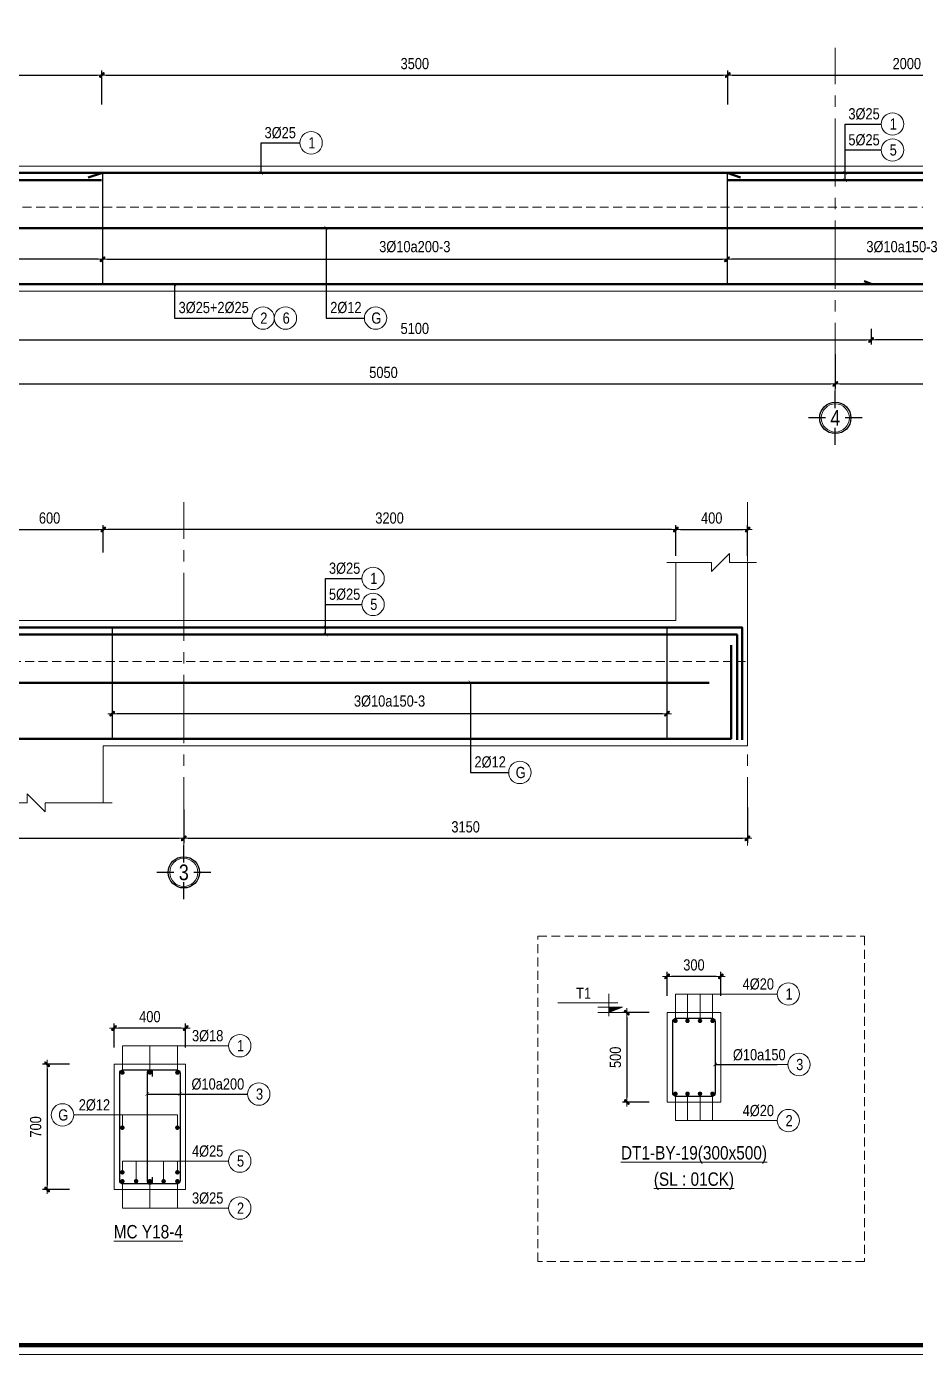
# Model space of a CAD drawing. Header units: millimetres. Extents: x 397144 to 8960116, y 345581 to 674207.
# Drawn here: x 5008293 to 5013261, y 625688 to 633111 of the extents above; entities that cross this region are included whole.
import ezdxf
from ezdxf.enums import TextEntityAlignment as Align
from ezdxf.xclip import XClip

# ---------------------------------------------------------------- set-up
doc = ezdxf.new("R2010")
doc.units = ezdxf.units.MM
doc.header["$XCLIPFRAME"] = 0
doc.header["$PDSIZE"] = -10
doc.linetypes.add('CENTER2', pattern=[28.575, 19.05, -3.175, 3.175, -3.175])
doc.linetypes.add('HIDDEN', pattern=[0.375, 0.25, -0.125])
doc.layers.get('0').update_dxf_attribs({"linetype": 'CONTINUOUS'})
doc.layers.get('Defpoints').update_dxf_attribs({"color": 12, "linetype": 'CONTINUOUS'})
for name, color, linetype, lineweight in [('2', 2, 'CONTINUOUS', 20), ('CDAI', 8, 'CONTINUOUS', 30), ('CTHEP', 2, 'CONTINUOUS', 50), ('DBAO', 3, 'CONTINUOUS', 20), ('DGIONG', 4, 'CONTINUOUS', 13), ('KTH', 150, 'CONTINUOUS', 5), ('Net khuat', 8, 'HIDDEN', 13), ('STICK', 1, 'CONTINUOUS', 9), ('TEXT', 7, 'CONTINUOUS', 15)]:
    doc.layers.add(name, color=color, linetype=linetype, lineweight=lineweight)
doc.layers.add('8', color=8, linetype='CONTINUOUS')
doc.layers.add('HATCH', color=7, linetype='CONTINUOUS', lineweight=5, true_color=0x2491ff)
doc.styles.add('HELVECONDENSE', font='VHELVCN_0.TTF')
doc.styles.add('Star-HelCon', font='VHELVCN_0.TTF')
doc.styles.add('TTP-HelCon', font='VHELVCN_0.TTF')
doc.styles.add('VNI-HELVE-CONDENSE', font='VHELVCN_0.TTF')
doc.dimstyles.new('kc-25', dxfattribs={"dimtxt": 62.5, "dimasz": 20, "dimexe": 20, "dimexo": 50, "dimgap": 25, "dimtad": 3, "dimdec": 0, "dimzin": 0, "dimdsep": 46, "dimtxsty": 'VNI-HELVE-CONDENSE', "dimblk": 'DIM', "dimcen": 2.5, "dimclrd": 256, "dimclre": 154, "dimclrt": 7, "dimaunit": 1, "dimadec": 0, "dimazin": 0, "dimtfac": 1, "dimtdec": 0, "dimtix": 1, "dimtmove": 0, "dimatfit": 3, "dimldrblk": 'DOT', "dimfxl": 1, "dimtolj": 1, "dimtzin": 0, "dimarcsym": 0})
doc.dimstyles.new('TTP-25', dxfattribs={"dimscale": 25, "dimtxt": 2.5, "dimasz": 1, "dimexe": 1, "dimexo": 1, "dimgap": 0.09, "dimtad": 0, "dimdec": 4, "dimrnd": 5, "dimzin": 9, "dimdsep": 46, "dimtxsty": 'TTP-HelCon', "dimblk": 'Stick1', "dimcen": 0.09, "dimdle": 1.5, "dimclrd": 256, "dimclre": 256, "dimclrt": 7, "dimadec": 0, "dimazin": 0, "dimtfac": 1, "dimtdec": 4, "dimtmove": 0, "dimatfit": 3, "dimldrblk": '_ArchTick1', "dimfxl": 1, "dimtvp": 1, "dimtolj": 1, "dimtzin": 0, "dimarcsym": 0})

# ---------------------------------------------------------------- blocks, each defined once
blk = doc.blocks.new('Stick1')
at = {"layer": 'STICK'}
h = blk.add_hatch(color=256, dxfattribs=at)
edge = h.paths.add_edge_path()
edge.add_line((0.3, 0.5), (-0.5, -0.3))
edge.add_arc((-0.4, -0.4), 0.141, 135, 315)
edge.add_line((-0.3, -0.5), (0.5, 0.3))
edge.add_arc((0.4, 0.4), 0.141, 315, 495)
blk.add_line((1, 0), (-1, 0), dxfattribs=at)
blk.add_lwpolyline([(0.3, 0.5), (-0.5, -0.3, 1), (-0.3, -0.5), (0.5, 0.3, 1), (0.3, 0.5, 1)], format="xyb", dxfattribs=at)
blk = doc.blocks.new('*D1165')
at = {"layer": 'Defpoints', "color": 0, "ltscale": 500, "transparency": 16777216}
for p in [(5008782.3, 627512.1), (5008782.3, 627378.9), (5009182.3, 627378.9)]:
    blk.add_point(p, dxfattribs=at)
at = {"layer": 'KTH', "lineweight": -2, "ltscale": 500, "transparency": 16777216}
for p, q in [((5008782.3, 627403.9), (5008782.3, 627537.1)), ((5009182.3, 627403.9), (5009182.3, 627537.1)), ((5009157.3, 627512.1), (5008807.3, 627512.1))]:
    blk.add_line(p, q, dxfattribs=at)
at = {"layer": 'KTH', "lineweight": -2, "ltscale": 500, "transparency": 16777216, "xscale": 25, "yscale": 25, "zscale": 25, "rotation": 180}
blk.add_blockref('Stick1', (5008782.3, 627512.1), dxfattribs=at)
at = {"layer": 'KTH', "lineweight": -2, "ltscale": 500, "transparency": 16777216, "xscale": 25, "yscale": 25, "zscale": 25}
blk.add_blockref('Stick1', (5009182.3, 627512.1), dxfattribs=at)
at = {"layer": 'KTH', "color": 7, "ltscale": 500, "transparency": 16777216, "insert": (5008982.3, 627575.9), "char_height": 62.5, "attachment_point": 5, "style": 'TTP-HelCon'}
blk.add_mtext('\\A1;400', dxfattribs=at)
blk = doc.blocks.new('_ArchTick1')
at = {"color": 0, "const_width": 3.81}
blk.add_lwpolyline([(-12.7, -12.7), (12.7, 12.7)], dxfattribs=at)
blk = doc.blocks.new('*D1166')
at = {"layer": 'Defpoints', "color": 0, "ltscale": 500, "transparency": 16777216}
for p in [(5008557.9, 627309.9), (5008408.1, 626609.9), (5008557.9, 626609.9)]:
    blk.add_point(p, dxfattribs=at)
at = {"layer": 'KTH', "lineweight": -2, "ltscale": 500, "transparency": 16777216}
for p, q in [((5008532.9, 627309.9), (5008383.1, 627309.9)), ((5008408.1, 627284.9), (5008408.1, 626634.9)), ((5008532.9, 626609.9), (5008383.1, 626609.9))]:
    blk.add_line(p, q, dxfattribs=at)
at = {"layer": 'KTH', "lineweight": -2, "ltscale": 500, "transparency": 16777216, "xscale": 25, "yscale": 25, "zscale": 25}
for p, rotation in [((5008408.1, 627309.9), 90), ((5008408.1, 626609.9), 270)]:
    blk.add_blockref('Stick1', p, dxfattribs=dict(at, rotation=rotation))
at = {"layer": 'KTH', "color": 7, "ltscale": 500, "transparency": 16777216, "insert": (5008344.2, 626959.9), "char_height": 62.5, "attachment_point": 5, "rotation": 90, "style": 'TTP-HelCon'}
blk.add_mtext('\\A1;700', dxfattribs=at)
blk = doc.blocks.new('DIM')
h = blk.add_hatch(color=1)
h.paths.add_polyline_path([(0.49, 0.29, 1), (0.29, 0.49), (-0.19, 0), (0.19, 0)])
h.paths.add_polyline_path([(0.19, 0), (-0.19, 0), (-0.49, -0.29, 1), (-0.29, -0.49)])
at = {"color": 9}
for p, q in [((-0.19, 0), (-1.5, 0)), ((0.19, 0), (1.5, 0))]:
    blk.add_line(p, q, dxfattribs=at)
at = {"color": 1}
for p, q in [((-0.49, -0.29), (0.29, 0.49)), ((-0.29, -0.49), (0.49, 0.29)), ((-0.19, 0), (0.19, 0))]:
    blk.add_line(p, q, dxfattribs=at)
blk.add_arc((-0.39, -0.39), 0.138, 135, 315, dxfattribs=at)
blk = doc.blocks.new('*D8201')
at = {"layer": 'Defpoints', "color": 0, "transparency": 16777216}
for p in [(5210985.6, 547552.1), (5210985.6, 547424), (5214185.6, 547380.7)]:
    blk.add_point(p, dxfattribs=at)
at = {"layer": 'KTH', "lineweight": -2, "transparency": 16777216}
for p, q in [((5210985.6, 547449), (5210985.6, 547577.1)), ((5214160.6, 547552.1), (5211010.6, 547552.1)), ((5214185.6, 547405.7), (5214185.6, 547577.1))]:
    blk.add_line(p, q, dxfattribs=at)
at = {"layer": 'KTH', "lineweight": -2, "transparency": 16777216, "xscale": 25, "yscale": 25, "zscale": 25, "rotation": 180}
blk.add_blockref('Stick1', (5210985.6, 547552.1), dxfattribs=at)
at = {"layer": 'KTH', "lineweight": -2, "transparency": 16777216, "xscale": 25, "yscale": 25, "zscale": 25}
blk.add_blockref('Stick1', (5214185.6, 547552.1), dxfattribs=at)
at = {"layer": 'KTH', "color": 7, "transparency": 16777216, "insert": (5212585.6, 547616), "char_height": 62.5, "attachment_point": 5, "style": 'TTP-HelCon'}
blk.add_mtext('\\A1;3200', dxfattribs=at)
blk = doc.blocks.new('*D8216')
at = {"layer": 'Defpoints', "color": 0, "transparency": 16777216}
for p in [(5214586.5, 547552.1), (5214185.6, 547380.7), (5214586.5, 547380.7)]:
    blk.add_point(p, dxfattribs=at)
at = {"layer": 'KTH', "lineweight": -2, "transparency": 16777216}
for p, q in [((5214185.6, 547405.7), (5214185.6, 547577.1)), ((5214210.6, 547552.1), (5214561.5, 547552.1)), ((5214586.5, 547405.7), (5214586.5, 547577.1))]:
    blk.add_line(p, q, dxfattribs=at)
at = {"layer": 'KTH', "lineweight": -2, "transparency": 16777216, "xscale": 25, "yscale": 25, "zscale": 25, "rotation": 180}
blk.add_blockref('Stick1', (5214185.6, 547552.1), dxfattribs=at)
at = {"layer": 'KTH', "lineweight": -2, "transparency": 16777216, "xscale": 25, "yscale": 25, "zscale": 25}
blk.add_blockref('Stick1', (5214586.5, 547552.1), dxfattribs=at)
at = {"layer": 'KTH', "color": 7, "transparency": 16777216, "insert": (5214386.1, 547616), "char_height": 62.5, "attachment_point": 5, "style": 'TTP-HelCon'}
blk.add_mtext('\\A1;400', dxfattribs=at)
blk = doc.blocks.new('*D8231')
at = {"layer": 'Defpoints', "color": 0, "transparency": 16777216}
for p in [(5196886.6, 547552.1), (5194885.6, 547363.1), (5196886.6, 547363.1)]:
    blk.add_point(p, dxfattribs=at)
at = {"layer": 'KTH', "lineweight": -2, "transparency": 16777216}
for p, q in [((5194885.6, 547388.1), (5194885.6, 547577.1)), ((5194910.6, 547552.1), (5196861.6, 547552.1)), ((5196886.6, 547388.1), (5196886.6, 547577.1))]:
    blk.add_line(p, q, dxfattribs=at)
at = {"layer": 'KTH', "lineweight": -2, "transparency": 16777216, "xscale": 25, "yscale": 25, "zscale": 25, "rotation": 180}
blk.add_blockref('Stick1', (5194885.6, 547552.1), dxfattribs=at)
at = {"layer": 'KTH', "lineweight": -2, "transparency": 16777216, "xscale": 25, "yscale": 25, "zscale": 25}
blk.add_blockref('Stick1', (5196886.6, 547552.1), dxfattribs=at)
at = {"layer": 'KTH', "color": 7, "transparency": 16777216, "insert": (5195886.1, 547616), "char_height": 62.5, "attachment_point": 5, "style": 'TTP-HelCon'}
blk.add_mtext('\\A1;2000', dxfattribs=at)
blk = doc.blocks.new('*D8249')
at = {"layer": 'Defpoints', "color": 0, "transparency": 16777216}
for p in [(5194935.6, 546662.2), (5196890.6, 546579.7), (5194935.6, 546522.3)]:
    blk.add_point(p, dxfattribs=at)
at = {"layer": 'KTH', "lineweight": -2, "transparency": 16777216}
for p, q in [((5194935.6, 546637.2), (5194935.6, 546497.3)), ((5196890.6, 546554.7), (5196890.6, 546497.3)), ((5196865.6, 546522.3), (5194960.6, 546522.3))]:
    blk.add_line(p, q, dxfattribs=at)
at = {"layer": 'KTH', "lineweight": -2, "transparency": 16777216, "xscale": 25, "yscale": 25, "zscale": 25, "rotation": 180}
blk.add_blockref('Stick1', (5194935.6, 546522.3), dxfattribs=at)
at = {"layer": 'KTH', "lineweight": -2, "transparency": 16777216, "xscale": 25, "yscale": 25, "zscale": 25}
blk.add_blockref('Stick1', (5196890.6, 546522.3), dxfattribs=at)
at = {"layer": 'KTH', "color": 7, "transparency": 16777216, "insert": (5195913.1, 546592.2), "char_height": 62.5, "attachment_point": 5, "style": 'TTP-HelCon'}
blk.add_mtext('\\A1;3Þ10a150-3', dxfattribs=at)
blk = doc.blocks.new('*D8273')
at = {"layer": 'Defpoints', "color": 0, "transparency": 16777216}
for p in [(5200380.6, 546662.2), (5202335.6, 546579.7), (5200380.6, 546522.3)]:
    blk.add_point(p, dxfattribs=at)
at = {"layer": 'KTH', "lineweight": -2, "transparency": 16777216}
for p, q in [((5200380.6, 546637.2), (5200380.6, 546497.3)), ((5202335.6, 546554.7), (5202335.6, 546497.3)), ((5202310.6, 546522.3), (5200405.6, 546522.3))]:
    blk.add_line(p, q, dxfattribs=at)
at = {"layer": 'KTH', "lineweight": -2, "transparency": 16777216, "xscale": 25, "yscale": 25, "zscale": 25, "rotation": 180}
blk.add_blockref('Stick1', (5200380.6, 546522.3), dxfattribs=at)
at = {"layer": 'KTH', "lineweight": -2, "transparency": 16777216, "xscale": 25, "yscale": 25, "zscale": 25}
blk.add_blockref('Stick1', (5202335.6, 546522.3), dxfattribs=at)
at = {"layer": 'KTH', "color": 7, "transparency": 16777216, "insert": (5201358.1, 546592.2), "char_height": 62.5, "attachment_point": 5, "style": 'TTP-HelCon'}
blk.add_mtext('\\A1;3Þ10a150-3', dxfattribs=at)
blk = doc.blocks.new('*D8275')
at = {"layer": 'Defpoints', "color": 0, "transparency": 16777216}
for p in [(5202385.6, 547552.1), (5200384.6, 547363.1), (5202385.6, 547363.1)]:
    blk.add_point(p, dxfattribs=at)
at = {"layer": 'KTH', "lineweight": -2, "transparency": 16777216}
for p, q in [((5200384.6, 547388.1), (5200384.6, 547577.1)), ((5200409.6, 547552.1), (5202360.6, 547552.1)), ((5202385.6, 547388.1), (5202385.6, 547577.1))]:
    blk.add_line(p, q, dxfattribs=at)
at = {"layer": 'KTH', "lineweight": -2, "transparency": 16777216, "xscale": 25, "yscale": 25, "zscale": 25, "rotation": 180}
blk.add_blockref('Stick1', (5200384.6, 547552.1), dxfattribs=at)
at = {"layer": 'KTH', "lineweight": -2, "transparency": 16777216, "xscale": 25, "yscale": 25, "zscale": 25}
blk.add_blockref('Stick1', (5202385.6, 547552.1), dxfattribs=at)
at = {"layer": 'KTH', "color": 7, "transparency": 16777216, "insert": (5201385.1, 547615.9), "char_height": 62.5, "attachment_point": 5, "style": 'TTP-HelCon'}
blk.add_mtext('\\A1;2000', dxfattribs=at)
blk = doc.blocks.new('*D8277')
at = {"layer": 'Defpoints', "color": 0, "transparency": 16777216}
for p in [(5202385.6, 546345.9), (5201185.6, 546131.7), (5201185.6, 546071.7)]:
    blk.add_point(p, dxfattribs=at)
at = {"layer": 'KTH', "lineweight": -2, "transparency": 16777216}
for p, q in [((5202385.6, 546320.9), (5202385.6, 546046.7)), ((5201185.6, 546106.7), (5201185.6, 546046.7)), ((5202360.6, 546071.7), (5201210.6, 546071.7))]:
    blk.add_line(p, q, dxfattribs=at)
at = {"layer": 'KTH', "lineweight": -2, "transparency": 16777216, "xscale": 25, "yscale": 25, "zscale": 25, "rotation": 180}
blk.add_blockref('Stick1', (5201185.6, 546071.7), dxfattribs=at)
at = {"layer": 'KTH', "lineweight": -2, "transparency": 16777216, "xscale": 25, "yscale": 25, "zscale": 25}
blk.add_blockref('Stick1', (5202385.6, 546071.7), dxfattribs=at)
at = {"layer": 'KTH', "color": 7, "transparency": 16777216, "insert": (5201785.6, 546135.6), "char_height": 62.5, "attachment_point": 5, "style": 'TTP-HelCon'}
blk.add_mtext('\\A1;1200', dxfattribs=at)
blk = doc.blocks.new('*D8281')
at = {"layer": 'Defpoints', "color": 0, "transparency": 16777216}
for p in [(5210985.6, 547552.1), (5210385.6, 547399), (5210985.6, 547399)]:
    blk.add_point(p, dxfattribs=at)
at = {"layer": 'KTH', "lineweight": -2, "transparency": 16777216}
for p, q in [((5210385.6, 547424), (5210385.6, 547577.1)), ((5210410.6, 547552.1), (5210960.6, 547552.1)), ((5210985.6, 547424), (5210985.6, 547577.1))]:
    blk.add_line(p, q, dxfattribs=at)
at = {"layer": 'KTH', "lineweight": -2, "transparency": 16777216, "xscale": 25, "yscale": 25, "zscale": 25, "rotation": 180}
blk.add_blockref('Stick1', (5210385.6, 547552.1), dxfattribs=at)
at = {"layer": 'KTH', "lineweight": -2, "transparency": 16777216, "xscale": 25, "yscale": 25, "zscale": 25}
blk.add_blockref('Stick1', (5210985.6, 547552.1), dxfattribs=at)
at = {"layer": 'KTH', "color": 7, "transparency": 16777216, "insert": (5210685.6, 547616), "char_height": 62.5, "attachment_point": 5, "style": 'TTP-HelCon'}
blk.add_mtext('\\A1;600', dxfattribs=at)
blk = doc.blocks.new('*D8284')
at = {"layer": 'Defpoints', "color": 0, "transparency": 16777216}
for p in [(5211035.6, 546662.2), (5214135.6, 546579.7), (5211035.6, 546522.3)]:
    blk.add_point(p, dxfattribs=at)
at = {"layer": 'KTH', "lineweight": -2, "transparency": 16777216}
for p, q in [((5211035.6, 546637.2), (5211035.6, 546497.3)), ((5214135.6, 546554.7), (5214135.6, 546497.3)), ((5214110.6, 546522.3), (5211060.6, 546522.3))]:
    blk.add_line(p, q, dxfattribs=at)
at = {"layer": 'KTH', "lineweight": -2, "transparency": 16777216, "xscale": 25, "yscale": 25, "zscale": 25, "rotation": 180}
blk.add_blockref('Stick1', (5211035.6, 546522.3), dxfattribs=at)
at = {"layer": 'KTH', "lineweight": -2, "transparency": 16777216, "xscale": 25, "yscale": 25, "zscale": 25}
blk.add_blockref('Stick1', (5214135.6, 546522.3), dxfattribs=at)
at = {"layer": 'KTH', "color": 7, "transparency": 16777216, "insert": (5212585.6, 546592.2), "char_height": 62.5, "attachment_point": 5, "style": 'TTP-HelCon'}
blk.add_mtext('\\A1;3Þ10a150-3', dxfattribs=at)
blk = doc.blocks.new('dau truc')
blk.add_circle((0, 0), 180)
at = {"layer": '8'}
for p, q in [((0, 127), (0, 345)), ((-127, 0), (-345, 0)), ((345, 0), (127, 0)), ((0, -345), (0, -127))]:
    blk.add_line(p, q, dxfattribs=at)
blk.add_circle((0, 0), 200, dxfattribs=at)
at = {"layer": 'TEXT', "style": 'HELVECONDENSE'}
blk.add_attdef('A', text='', height=233, dxfattribs=at).set_placement((0, 0), align=Align.MIDDLE)
blk = doc.blocks.new('*D8285')
at = {"layer": 'Defpoints', "color": 0, "transparency": 16777216}
for p in [(5200384.6, 547552.1), (5196886.6, 547363.1), (5200384.6, 547363.1)]:
    blk.add_point(p, dxfattribs=at)
at = {"layer": 'KTH', "lineweight": -2, "transparency": 16777216}
for p, q in [((5196886.6, 547388.1), (5196886.6, 547577.1)), ((5196911.6, 547552.1), (5200359.6, 547552.1)), ((5200384.6, 547388.1), (5200384.6, 547577.1))]:
    blk.add_line(p, q, dxfattribs=at)
at = {"layer": 'KTH', "lineweight": -2, "transparency": 16777216, "xscale": 25, "yscale": 25, "zscale": 25, "rotation": 180}
blk.add_blockref('Stick1', (5196886.6, 547552.1), dxfattribs=at)
at = {"layer": 'KTH', "lineweight": -2, "transparency": 16777216, "xscale": 25, "yscale": 25, "zscale": 25}
blk.add_blockref('Stick1', (5200384.6, 547552.1), dxfattribs=at)
at = {"layer": 'KTH', "color": 7, "transparency": 16777216, "insert": (5198635.6, 547616), "char_height": 62.5, "attachment_point": 5, "style": 'TTP-HelCon'}
blk.add_mtext('\\A1;3500', dxfattribs=at)
blk = doc.blocks.new('*D8286')
at = {"layer": 'Defpoints', "color": 0, "transparency": 16777216}
for p in [(5196085.6, 546131.6), (5201185.6, 546159), (5201185.6, 546071.7)]:
    blk.add_point(p, dxfattribs=at)
at = {"layer": 'KTH', "lineweight": -2, "transparency": 16777216}
for p, q in [((5196085.6, 546106.6), (5196085.6, 546046.7)), ((5201185.6, 546134), (5201185.6, 546046.7)), ((5196110.6, 546071.7), (5201160.6, 546071.7))]:
    blk.add_line(p, q, dxfattribs=at)
at = {"layer": 'KTH', "lineweight": -2, "transparency": 16777216, "xscale": 25, "yscale": 25, "zscale": 25, "rotation": 180}
blk.add_blockref('Stick1', (5196085.6, 546071.7), dxfattribs=at)
at = {"layer": 'KTH', "lineweight": -2, "transparency": 16777216, "xscale": 25, "yscale": 25, "zscale": 25}
blk.add_blockref('Stick1', (5201185.6, 546071.7), dxfattribs=at)
at = {"layer": 'KTH', "color": 7, "transparency": 16777216, "insert": (5198635.6, 546135.5), "char_height": 62.5, "attachment_point": 5, "style": 'TTP-HelCon'}
blk.add_mtext('\\A1;5100', dxfattribs=at)
blk = doc.blocks.new('*D8289')
at = {"layer": 'Defpoints', "color": 0, "transparency": 16777216}
for p in [(5196890.6, 546662.3), (5200380.6, 546662.2), (5200380.6, 546522.2)]:
    blk.add_point(p, dxfattribs=at)
at = {"layer": 'KTH', "lineweight": -2, "transparency": 16777216}
for p, q in [((5196890.6, 546637.3), (5196890.6, 546497.2)), ((5200380.6, 546637.2), (5200380.6, 546497.2)), ((5196915.6, 546522.2), (5200355.6, 546522.2))]:
    blk.add_line(p, q, dxfattribs=at)
at = {"layer": 'KTH', "lineweight": -2, "transparency": 16777216, "xscale": 25, "yscale": 25, "zscale": 25, "rotation": 180}
blk.add_blockref('Stick1', (5196890.6, 546522.2), dxfattribs=at)
at = {"layer": 'KTH', "lineweight": -2, "transparency": 16777216, "xscale": 25, "yscale": 25, "zscale": 25}
blk.add_blockref('Stick1', (5200380.6, 546522.2), dxfattribs=at)
at = {"layer": 'KTH', "color": 7, "transparency": 16777216, "insert": (5198635.6, 546592.1), "char_height": 62.5, "attachment_point": 5, "style": 'TTP-HelCon'}
blk.add_mtext('\\A1;3Þ10a200-3', dxfattribs=at)
blk = doc.blocks.new('*D1232')
at = {"layer": 'Defpoints', "color": 0, "transparency": 16777216}
for p in [(5195935.6, 546023.8), (5200985.6, 546017.1), (5200985.6, 545825.8)]:
    blk.add_point(p, dxfattribs=at)
at = {"layer": 'KTH', "lineweight": -2, "transparency": 16777216}
for p, q in [((5195935.6, 545998.8), (5195935.6, 545800.8)), ((5200985.6, 545992.1), (5200985.6, 545800.8)), ((5195960.6, 545825.8), (5200960.6, 545825.8))]:
    blk.add_line(p, q, dxfattribs=at)
at = {"layer": 'KTH', "lineweight": -2, "transparency": 16777216, "xscale": 25, "yscale": 25, "zscale": 25, "rotation": 180}
blk.add_blockref('Stick1', (5195935.6, 545825.8), dxfattribs=at)
at = {"layer": 'KTH', "lineweight": -2, "transparency": 16777216, "xscale": 25, "yscale": 25, "zscale": 25}
blk.add_blockref('Stick1', (5200985.6, 545825.8), dxfattribs=at)
at = {"layer": 'KTH', "color": 7, "transparency": 16777216, "insert": (5198460.6, 545889.6), "char_height": 62.5, "attachment_point": 5, "style": 'TTP-HelCon'}
blk.add_mtext('\\A1;5050', dxfattribs=at)
blk = doc.blocks.new('*D1233')
at = {"layer": 'Defpoints', "color": 0, "transparency": 16777216}
for p in [(5200985.6, 546017.1), (5211435.6, 546011.8), (5211435.6, 545825.8)]:
    blk.add_point(p, dxfattribs=at)
at = {"layer": 'KTH', "lineweight": -2, "transparency": 16777216}
for p, q in [((5200985.6, 545992.1), (5200985.6, 545800.8)), ((5211435.6, 545986.8), (5211435.6, 545800.8)), ((5201010.6, 545825.8), (5211410.6, 545825.8))]:
    blk.add_line(p, q, dxfattribs=at)
at = {"layer": 'KTH', "lineweight": -2, "transparency": 16777216, "xscale": 25, "yscale": 25, "zscale": 25, "rotation": 180}
blk.add_blockref('Stick1', (5200985.6, 545825.8), dxfattribs=at)
at = {"layer": 'KTH', "lineweight": -2, "transparency": 16777216, "xscale": 25, "yscale": 25, "zscale": 25}
blk.add_blockref('Stick1', (5211435.6, 545825.8), dxfattribs=at)
at = {"layer": 'KTH', "color": 7, "transparency": 16777216, "insert": (5206210.6, 545889.6), "char_height": 62.5, "attachment_point": 5, "style": 'TTP-HelCon'}
blk.add_mtext('\\A1;10450', dxfattribs=at)
blk = doc.blocks.new('*D8292')
at = {"layer": 'Defpoints', "color": 0, "transparency": 16777216}
for p in [(5211435.6, 546011.8), (5214585.6, 546023.7), (5214585.6, 545825.8)]:
    blk.add_point(p, dxfattribs=at)
at = {"layer": 'KTH', "lineweight": -2, "transparency": 16777216}
for p, q in [((5211435.6, 545986.8), (5211435.6, 545800.8)), ((5214585.6, 545998.7), (5214585.6, 545800.8)), ((5211460.6, 545825.8), (5214560.6, 545825.8))]:
    blk.add_line(p, q, dxfattribs=at)
at = {"layer": 'KTH', "lineweight": -2, "transparency": 16777216, "xscale": 25, "yscale": 25, "zscale": 25, "rotation": 180}
blk.add_blockref('Stick1', (5211435.6, 545825.8), dxfattribs=at)
at = {"layer": 'KTH', "lineweight": -2, "transparency": 16777216, "xscale": 25, "yscale": 25, "zscale": 25}
blk.add_blockref('Stick1', (5214585.6, 545825.8), dxfattribs=at)
at = {"layer": 'KTH', "color": 7, "transparency": 16777216, "insert": (5213010.6, 545889.6), "char_height": 62.5, "attachment_point": 5, "style": 'TTP-HelCon'}
blk.add_mtext('\\A1;3150', dxfattribs=at)
blk = doc.blocks.new('CHG_XX_Khung ten')
blk.add_lwpolyline([(15, 579), (826, 579), (826, 15), (15, 15)], close=True)
at = {"color": 4, "linetype": 'Continuous', "const_width": 1}
blk.add_lwpolyline([(17, 577), (824, 577), (824, 17), (17, 17)], close=True, dxfattribs=at)
blk = doc.blocks.new('*D8193')
at = {"layer": 'Defpoints', "color": 0, "ltscale": 500, "transparency": 16777216}
for p in [(5011873, 627801.1), (5011873, 627667.9), (5012173, 627667.9)]:
    blk.add_point(p, dxfattribs=at)
at = {"layer": 'KTH', "lineweight": -2, "ltscale": 500, "transparency": 16777216}
for p, q in [((5011873, 627692.9), (5011873, 627826.1)), ((5012148, 627801.1), (5011898, 627801.1)), ((5012173, 627692.9), (5012173, 627826.1))]:
    blk.add_line(p, q, dxfattribs=at)
at = {"layer": 'KTH', "lineweight": -2, "ltscale": 500, "transparency": 16777216, "xscale": 25, "yscale": 25, "zscale": 25, "rotation": 180}
blk.add_blockref('Stick1', (5011873, 627801.1), dxfattribs=at)
at = {"layer": 'KTH', "lineweight": -2, "ltscale": 500, "transparency": 16777216, "xscale": 25, "yscale": 25, "zscale": 25}
blk.add_blockref('Stick1', (5012173, 627801.1), dxfattribs=at)
at = {"layer": 'KTH', "color": 7, "ltscale": 500, "transparency": 16777216, "insert": (5012023, 627865), "char_height": 62.5, "attachment_point": 5, "style": 'TTP-HelCon'}
blk.add_mtext('\\A1;300', dxfattribs=at)
blk = doc.blocks.new('*D8194')
at = {"layer": 'Defpoints', "color": 0, "ltscale": 500, "transparency": 16777216}
for p in [(5011797.9, 627598.9), (5011648.1, 627098.9), (5011797.9, 627098.9)]:
    blk.add_point(p, dxfattribs=at)
at = {"layer": 'KTH', "lineweight": -2, "ltscale": 500, "transparency": 16777216}
for p, q in [((5011772.9, 627598.9), (5011623.1, 627598.9)), ((5011648.1, 627573.9), (5011648.1, 627123.9)), ((5011772.9, 627098.9), (5011623.1, 627098.9))]:
    blk.add_line(p, q, dxfattribs=at)
at = {"layer": 'KTH', "lineweight": -2, "ltscale": 500, "transparency": 16777216, "xscale": 25, "yscale": 25, "zscale": 25}
for p, rotation in [((5011648.1, 627598.9), 90), ((5011648.1, 627098.9), 270)]:
    blk.add_blockref('Stick1', p, dxfattribs=dict(at, rotation=rotation))
at = {"layer": 'KTH', "color": 7, "ltscale": 500, "transparency": 16777216, "insert": (5011584.2, 627348.9), "char_height": 62.5, "attachment_point": 5, "rotation": 90, "style": 'TTP-HelCon'}
blk.add_mtext('\\A1;500', dxfattribs=at)
blk = doc.blocks.new('CODE')
at = {"layer": 'DBAO'}
for p, q in [((-62.5, -20), (-62.5, 105)), ((-62.5, 0), (-137.5, 30)), ((-137.5, 30), (0, 30)), ((-137.5, 0), (0, 0)), ((-112.5, 55), (223.6, 55))]:
    blk.add_line(p, q, dxfattribs=at)
at = {"layer": 'HATCH', "color": 1}
blk.add_solid([(-62.5, 0), (-137.5, 30), (-62.5, 30)], dxfattribs=at)
blk = doc.blocks.new('BY-18')
at = {"layer": 'CDAI', "ltscale": 52.5}
for p, q in [((5196890.59097, 547008.76659), (5196890.59097, 546382.79559)), ((5200380.59357, 547008.76659), (5200380.59357, 546382.79559)), ((5211035.59809, 547008.83489), (5211035.59809, 546382.81876)), ((5214135.59357, 547008.72442), (5214135.59357, 546378.72442)), ((5214135.59357, 547008.72442), (5214135.59357, 546378.72442))]:
    blk.add_line(p, q, dxfattribs=at)
at = {"layer": 'CTHEP'}
for p, q in [((5196809.59496, 546979.76276), (5196884.59496, 547004.76276)), ((5200455.59357, 546979.76659), (5200380.59357, 547004.76659)), ((5192284.63305, 546964.82556), (5196884.59496, 546964.82556)), ((5200384.63305, 546964.82556), (5204984.59496, 546964.82556)), ((5208384.64017, 546964.82556), (5212984.60208, 546964.82556)), ((5208935.60069, 546964.82556), (5214529.11298, 546964.82556)), ((5214529.11298, 546964.82556), (5214529.11298, 546377.06217)), ((5138019.31863, 546695.82682), (5214372.22878, 546695.77869)), ((5201185.59357, 546384.95428), (5201146.09458, 546400.64615))]:
    blk.add_line(p, q, dxfattribs=at)
for points in [[(5214555.59356, 546376.57918), (5214555.59356, 547004.7664), (5137865.59357, 547004.84194)], [(5153373.34267, 546382.82784), (5162804.59965, 546382.82083), (5163384.46139, 546382.81892), (5170035.59357, 546382.79064), (5170609.63908, 546382.78875), (5214493.76072, 546382.7666), (5214493.76072, 546905.64212)]]:
    blk.add_lwpolyline(points, dxfattribs=at)
at = {"layer": 'DBAO'}
for points in [[(5214185.59439, 547367.8332), (5214185.594, 547043.7211), (5170183.49982, 547043.76555)], [(5210985.60208, 546023.76276), (5210985.60208, 546343.72519), (5214585.59357, 546343.72432), (5214585.59357, 547367.84038)], [(5194885.59496, 546343.73139), (5202385.59357, 546343.72946)]]:
    blk.add_lwpolyline(points, dxfattribs=at)
at = {"layer": 'DGIONG'}
for points in [[(5214135.59439, 547367.83326), (5214385.59224, 547367.84062), (5214385.59218, 547317.84062), (5214485.5923, 547417.8405), (5214485.59224, 547367.8405), (5214635.59224, 547367.84031)], [(5210335.60069, 546023.83872), (5210560.60069, 546023.83872), (5210560.60069, 546073.83872), (5210660.60069, 545973.83872), (5210660.60069, 546023.83872), (5211035.59809, 546023.83489)]]:
    blk.add_lwpolyline(points, dxfattribs=at)
for centre in [(5201305.18641, 547278.64311), (5212493.3736, 547278.64311), (5198056.1321, 547173.35105), (5201305.18641, 547133.34411), (5212493.3736, 547133.34411), (5197787.58053, 546193.89062), (5197912.58053, 546193.89062), (5198416.57636, 546193.84598), (5213313.99356, 546193.84598)]:
    blk.add_circle(centre, 62.5, dxfattribs=at)
at = {"layer": 'Net khuat', "linetype": 'CENTER2', "ltscale": 20}
for p, q in [((5200985.59357, 545786.34494), (5200985.59357, 547791.68758)), ((5211435.59357, 545786.34494), (5211435.59357, 547791.68758)), ((5214585.59357, 545786.34494), (5214585.59357, 547791.68758))]:
    blk.add_line(p, q, dxfattribs=at)
at = {"layer": 'Net khuat', "ltscale": 200}
blk.add_lwpolyline([(5137835.59357, 546343.84194), (5137835.59357, 546343.84194), (5138435.59357, 546343.84194), (5138435.59357, 546813.84194), (5214585.59357, 546813.84194)], dxfattribs=at)
at = {"layer": '2', "ltscale": 300}
ref = blk.add_blockref('dau truc', (5200985.59357, 545635.4804), dxfattribs=dict(at, xscale=0.4367131292819977, yscale=0.4367131292819977, zscale=0.4367131292819977))
ref.add_attrib('A', '4', dxfattribs={"layer": 'TEXT', "height": 87.5, "style": 'HELVECONDENSE'}).set_placement((5200985.59357, 545635.4804), align=Align.MIDDLE)
ref = blk.add_blockref('dau truc', (5211435.59357, 545635.4804), dxfattribs=dict(at, xscale=0.4367131292819977, yscale=0.4367131292819977, zscale=0.4367131292819977))
ref.add_attrib('A', '3', dxfattribs={"layer": 'TEXT', "height": 87.5, "style": 'HELVECONDENSE'}).set_placement((5211435.59357, 545635.4804), align=Align.MIDDLE)
at = {"layer": 'TEXT', "style": 'TTP-HelCon'}
for s, p in [('3Þ25', (5201058.67636, 547304.49606)), ('3Þ25', (5212246.86355, 547304.49606)), ('3Þ25', (5197796.00821, 547199.204, 0)), ('5Þ25', (5201058.67636, 547159.19705)), ('5Þ25', (5212246.86355, 547159.19705)), ('3Þ25+2Þ25', (5197315.5034, 546221.78768, 0)), ('2Þ12', (5198162.7685, 546221.74304, 0)), ('2Þ12', (5213060.18569, 546221.74304, 0))]:
    blk.add_text(s, height=62.5, dxfattribs=at).set_placement(p)
at = {"layer": 'TEXT', "style": 'Star-HelCon'}
for s, p in [('1', (5201309.35308, 547278.64311)), ('1', (5212497.54027, 547278.64311)), ('1', (5198060.29876, 547173.35105)), ('5', (5201309.35308, 547133.34411)), ('5', (5212497.54027, 547133.34411)), ('2', (5197791.7472, 546193.89062)), ('6', (5197916.7472, 546193.89062)), ('G', (5198420.74303, 546193.84598)), ('G', (5213318.16022, 546193.84598))]:
    blk.add_text(s, height=62.5, dxfattribs=at).set_placement(p, align=Align.MIDDLE)
at = {"layer": 'KTH'}
for base, p1, p2, picture, middle in [((5196886.59097, 547552.14017), (5194885.59097, 547363.13634), (5196886.59097, 547363.13634), '*D8231', (5195886.09097, 547615.9735)), ((5200384.59357, 547552.14017), (5196886.59097, 547363.13634), (5200384.59357, 547363.0642), '*D8285', (5198635.59227, 547615.9735)), ((5202385.59357, 547552.06803), (5200384.59357, 547363.0642), (5202385.59357, 547363.0642), '*D8275', (5201385.09357, 547615.90137)), ((5210985.59809, 547552.14017), (5210385.60069, 547399.04345), (5210985.59809, 547399.04345), '*D8281', (5210685.59939, 547615.9735)), ((5201185.59357, 546071.74579), (5202385.59357, 546345.93166), (5201185.59357, 546131.69696), '*D8277', (5201785.59357, 546135.57912)), ((5200985.59357, 545825.78166), (5195935.59357, 546023.76467), (5200985.59357, 546017.14896), '*D1232', (5198460.59357, 545889.615)), ((5211435.59357, 545825.78166), (5200985.59357, 546017.14896), (5211435.59357, 546011.81078), '*D1233', (5206210.59357, 545889.615)), ((5214585.59357, 545825.78166), (5211435.59357, 546011.81078), (5214585.59357, 546023.72442), '*D8292', (5213010.59357, 545889.615))]:
    dim = blk.add_linear_dim(base=base, p1=p1, p2=p2, angle=180, dimstyle='TTP-25', override={"dimtmove": 1}, dxfattribs=at)
    dim.commit()
    dim.dimension.update_dxf_attribs({"geometry": picture, "text_midpoint": middle})
for base, p1, p2, picture, middle in [((5210985.60069, 547552.14017), (5214185.59357, 547380.747), (5210985.60069, 547424.04345), '*D8201', (5212585.59713, 547615.9735)), ((5214586.52459, 547552.14017), (5214185.59357, 547380.747), (5214586.52459, 547380.747), '*D8216', (5214386.05908, 547615.9735)), ((5201185.59357, 546071.66982), (5196085.59496, 546131.621), (5201185.59357, 546159.04965), '*D8286', (5198635.59427, 546135.50315))]:
    dim = blk.add_linear_dim(base=base, p1=p1, p2=p2, dimstyle='TTP-25', override={"dimtmove": 1}, dxfattribs=at)
    dim.commit()
    dim.dimension.update_dxf_attribs({"geometry": picture, "text_midpoint": middle})
for base, p1, p2, picture, middle in [((5194935.59097, 546522.26253), (5196890.59097, 546579.73588), (5194935.59097, 546662.20741), '*D8249', (5195913.09097, 546592.1792)), ((5200380.59357, 546522.26253), (5202335.59357, 546579.73588), (5200380.59357, 546662.20741), '*D8273', (5201358.09357, 546592.1792)), ((5211035.59809, 546522.26253), (5214135.59357, 546579.73588), (5211035.59809, 546662.20741), '*D8284', (5212585.59583, 546592.1792))]:
    dim = blk.add_linear_dim(base=base, p1=p1, p2=p2, angle=180, text='3Þ10a150-3', dimstyle='TTP-25', override={"dimtmove": 1}, dxfattribs=at)
    dim.commit()
    dim.dimension.update_dxf_attribs({"geometry": picture, "text_midpoint": middle})
dim = blk.add_linear_dim(base=(5200380.59357, 546522.18718), p1=(5196890.59097, 546662.27571), p2=(5200380.59357, 546662.20741), text='3Þ10a200-3', dimstyle='TTP-25', override={"dimtmove": 1}, dxfattribs=at)
dim.commit()
dim.dimension.update_dxf_attribs({"geometry": '*D8289', "text_midpoint": (5198635.59227, 546592.10384)})
at = {"layer": 'DGIONG'}
for points in [[(5201040.16459, 547004.835), (5201040.16433, 547278.64311), (5201242.68641, 547278.64311)], [(5212228.35178, 547004.835), (5212228.35152, 547278.64311), (5212430.8736, 547278.64311)], [(5197777.49644, 547004.84194), (5197777.49618, 547173.35105), (5197993.6321, 547173.35105)], [(5201040.16424, 546964.835), (5201040.16397, 547133.34411), (5201242.68606, 547133.34411)], [(5212228.35143, 546964.835), (5212228.35117, 547133.34411), (5212430.87325, 547133.34411)], [(5198139.75832, 546697.89055), (5198139.75646, 546193.84598), (5198354.07636, 546193.84598)], [(5213037.17551, 546697.89055), (5213037.17366, 546193.84598), (5213251.49356, 546193.84598)], [(5197292.49163, 546380.93488), (5197292.49137, 546193.89062), (5197725.08053, 546193.89062)]]:
    blk.add_leader(points, dimstyle='kc-25', override={"dimtad": 0, "dimldrblk": 'ArchTick', "dimfxl": 100, "dimarcsym": 1}, dxfattribs=at)

msp = doc.modelspace()

# ---------------------------------------------------------------- linework, layer by layer
at = {"layer": 'CDAI', "ltscale": 0.8}
msp.add_lwpolyline([(4997699.5516, 640257.66181), (5015069.15702, 640257.66181), (5015069.15702, 625739.78265), (4997699.5516, 625739.78265)], close=True, dxfattribs=at)
at = {"layer": 'CDAI'}
msp.add_lwpolyline([(5008832.3274, 627278.61059), (5009132.3274, 627278.61059, -0.4142135624), (5009151.0774, 627259.86059), (5009151.0774, 626659.86059, -0.4142135624), (5009132.3274, 626641.11059), (5008832.3274, 626641.11059, -0.4142135624), (5008813.5774, 626659.86059), (5008813.5774, 627259.86059, -0.4142135624)], format="xyb", close=True, dxfattribs=at)
msp.add_lwpolyline([(5008997.3274, 627241.6906), (5008997.3274, 627263.61059, 0.4142135624), (5008982.3274, 627278.61059), (5008982.3274, 627278.61059, 0.4142135624), (5008967.3274, 627263.61059), (5008967.3274, 626656.11059, 0.4142135624), (5008982.3274, 626641.11059), (5008982.3274, 626641.11059, 0.4142135624), (5008997.3274, 626656.11059), (5008997.3274, 626678.03058)], format="xyb", dxfattribs=at)
at = {"layer": 'CTHEP', "const_width": 12.5}
for points in [[(5008822.3274, 627263.61059, 1), (5008834.8274, 627263.61059, 1)], [(5008976.0774, 627263.61059, 1), (5008988.5774, 627263.61059, 1)], [(5009129.8274, 627263.61059, 1), (5009142.3274, 627263.61059, 1)], [(5008834.8274, 626955.45364, -1), (5008822.3274, 626955.45364, -1)], [(5009142.3274, 626955.45364, -1), (5009129.8274, 626955.45364, -1)], [(5008822.3274, 626706.11059, 1), (5008834.8274, 626706.11059, 1)], [(5009129.8274, 626706.11059, 1), (5009142.3274, 626706.11059, 1)], [(5008822.3274, 626656.11059, 1), (5008834.8274, 626656.11059, 1)], [(5008899.2024, 626656.11059, 1), (5008911.7024, 626656.11059, 1)], [(5008976.0774, 626656.11059, 1), (5008988.5774, 626656.11059, 1)], [(5009065.4524, 626656.11059, -1), (5009052.9524, 626656.11059, -1)], [(5009129.8274, 626656.11059, 1), (5009142.3274, 626656.11059, 1)]]:
    msp.add_lwpolyline(points, format="xyb", close=True, dxfattribs=at)
at = {"layer": 'DBAO', "flags": 128}
for points in [[(5008782.3274, 627309.86059), (5009182.3274, 627309.86059)], [(5009182.3274, 627309.86059), (5009182.3274, 626609.86059), (5008782.3274, 626609.86059), (5008782.3274, 627309.86059)]]:
    msp.add_lwpolyline(points, dxfattribs=at)
at = {"layer": 'DGIONG'}
for p, q in [((5008828.5774, 627263.61059), (5008828.5774, 627413.61059)), ((5008828.5774, 627413.61059), (5009422.3274, 627413.61059)), ((5008982.3274, 627263.61059), (5008982.3274, 627413.61059)), ((5009136.0774, 627263.61059), (5009136.0774, 627413.61059)), ((5009136.0774, 627026.83543), (5008556.52988, 627026.83543)), ((5008828.5774, 626955.45364), (5008828.5774, 627026.83543)), ((5009136.0774, 626955.45364), (5009136.0774, 627026.83543)), ((5008828.5774, 626768.75268), (5009422.3274, 626768.75268)), ((5008828.5774, 626706.11059), (5008828.5774, 626768.75268)), ((5008905.4524, 626656.11059), (5008905.4524, 626768.75268)), ((5009059.2024, 626656.11059), (5009059.2024, 626768.75268)), ((5009136.0774, 626706.11059), (5009136.0774, 626768.75268)), ((5008828.5774, 626506.11059), (5008828.5774, 626656.11059)), ((5008982.3274, 626506.11059), (5008982.3274, 626656.11059)), ((5009136.0774, 626506.11059), (5009136.0774, 626656.11059)), ((5008828.5774, 626506.11059), (5009422.3274, 626506.11059))]:
    msp.add_line(p, q, dxfattribs=at)
for centre in [(5009484.8274, 627413.61059), (5009590.94742, 627143.52439), (5008494.02988, 627026.83543), (5009484.8274, 626768.75268), (5009484.8274, 626506.11059)]:
    msp.add_circle(centre, 62.5, dxfattribs=at)

# ---------------------------------------------------------------- block references
at = {"layer": 'CDAI'}
ref = msp.add_blockref('BY-18', (-188172.64387, 85287.44136), dxfattribs=at)
XClip(ref).set_block_clipping_path([(5185943.9258872429, 545393.73162399), (5203146.4169944702, 547704.4349580166)])
ref = msp.add_blockref('BY-18', (-202263.751, 82747.25908), dxfattribs=at)
XClip(ref).set_block_clipping_path([(5200199.5271096909, 545344.4644517149), (5214738.8086302299, 547704.4349580166)])

# ---------------------------------------------------------------- texts
at = {"layer": 'TEXT', "style": 'TTP-HelCon'}
for s, p in [('3Þ18', (5009217.78573, 627438.61059)), ('Þ10a200', (5009215.01161, 627168.52439)), ('2Þ12', (5008584.82155, 627051.83543)), ('4Þ25', (5009217.78573, 626793.75268)), ('3Þ25', (5009218.05107, 626531.11059))]:
    msp.add_text(s, height=62.5, dxfattribs=at).set_placement(p)
at = {"layer": 'TEXT', "style": 'Star-HelCon'}
for s, p in [('1', (5009488.99406, 627413.61059)), ('3', (5009595.11409, 627143.52439)), ('G', (5008498.19655, 627026.83543)), ('5', (5009488.99406, 626768.75268)), ('2', (5009488.99406, 626506.11059))]:
    msp.add_text(s, height=62.5, dxfattribs=at).set_placement(p, align=Align.MIDDLE)
at = {"layer": 'TEXT', "style": 'TTP-HelCon'}
msp.add_text('%%UMC Y18-4', height=75, dxfattribs=at).set_placement((5008973.56825, 626336.56705), align=Align.CENTER)

# ---------------------------------------------------------------- dimensions: what is measured, and where the dimension line sits
at = {"layer": 'KTH', "ltscale": 500}
dim = msp.add_linear_dim(base=(5008782.3274, 627512.11059), p1=(5009182.3274, 627378.87253), p2=(5008782.3274, 627378.87253), dimstyle='TTP-25', override={"dimtxsty": 'TTP-HelCon'}, dxfattribs=at)
dim.commit()
dim.dimension.update_dxf_attribs({"geometry": '*D1165', "text_midpoint": (5008982.3274, 627575.94392)})
dim = msp.add_linear_dim(base=(5008408.06701, 626609.86059), p1=(5008557.89982, 627309.86059), p2=(5008557.89982, 626609.86059), angle=90, dimstyle='TTP-25', override={"dimtxsty": 'TTP-HelCon'}, dxfattribs=at)
dim.commit()
dim.dimension.update_dxf_attribs({"geometry": '*D1166', "text_midpoint": (5008344.23367, 626959.86059)})

# ---------------------------------------------------------------- leaders
at = {"layer": 'DGIONG'}
for points in [[(5008967.3274, 627143.52439), (5009344.69742, 627143.52439)], [(5009151.0774, 627143.52439), (5009528.44742, 627143.52439)]]:
    msp.add_leader(points, dimstyle='kc-25', override={"dimtad": 0, "dimldrblk": 'ArchTick', "dimfxl": 100, "dimarcsym": 1}, dxfattribs=at)

# ---------------------------------------------------------------- next in the draw order: block references
at = {"layer": 'KTH', "ltscale": 0.8, "xscale": 25.92478421702978, "yscale": 25.92478421702978, "zscale": 25.92478421702978}
msp.add_blockref('CHG_XX_Khung ten', (4997258.83027, 625299.06132), dxfattribs=at)

# ---------------------------------------------------------------- next in the draw order: linework, layer by layer
at = {"layer": 'CDAI'}
msp.add_lwpolyline([(5011923.03677, 627567.639), (5012123.03677, 627567.639, -0.4142135624), (5012141.78677, 627548.889), (5012141.78677, 627148.889, -0.4142135624), (5012123.03677, 627130.139), (5011923.03677, 627130.139, -0.4142135624), (5011904.28677, 627148.889), (5011904.28677, 627548.889, -0.4142135624)], format="xyb", close=True, dxfattribs=at)
at = {"layer": 'CTHEP', "const_width": 12.5}
for points in [[(5011913.03677, 627552.639, 1), (5011925.53677, 627552.639, 1)], [(5011980.53677, 627552.639, 1), (5011993.03677, 627552.639, 1)], [(5012050.53677, 627552.639, 1), (5012063.03677, 627552.639, 1)], [(5012120.53677, 627552.639, 1), (5012133.03677, 627552.639, 1)], [(5011913.03677, 627145.139, 1), (5011925.53677, 627145.139, 1)], [(5011980.53677, 627145.139, 1), (5011993.03677, 627145.139, 1)], [(5012050.53677, 627145.139, 1), (5012063.03677, 627145.139, 1)], [(5012120.53677, 627145.139, 1), (5012133.03677, 627145.139, 1)]]:
    msp.add_lwpolyline(points, format="xyb", close=True, dxfattribs=at)
at = {"layer": 'DBAO', "flags": 128}
for points in [[(5012173.03677, 627598.889), (5012173.03677, 627098.889), (5011873.03677, 627098.889), (5011873.03677, 627598.889)], [(5011873.03677, 627598.889), (5012173.03677, 627598.889)]]:
    msp.add_lwpolyline(points, dxfattribs=at)
at = {"layer": 'DGIONG'}
for p, q in [((5011919.28677, 627552.639), (5011919.28677, 627702.639)), ((5011919.28677, 627702.639), (5012488.03677, 627702.639)), ((5011986.78677, 627552.639), (5011986.78677, 627702.639)), ((5012056.78677, 627552.639), (5012056.78677, 627702.639)), ((5012126.78677, 627552.639), (5012126.78677, 627702.639)), ((5012141.78677, 627308.74728), (5012547.53677, 627308.74728)), ((5011919.28677, 626995.139), (5011919.28677, 627145.139)), ((5011986.78677, 626995.139), (5011986.78677, 627145.139)), ((5012056.78677, 626995.139), (5012056.78677, 627145.139)), ((5012126.78677, 626995.139), (5012126.78677, 627145.139)), ((5011919.28677, 626995.139), (5012488.03677, 626995.139))]:
    msp.add_line(p, q, dxfattribs=at)
for centre in [(5012550.53677, 627702.639), (5012610.03677, 627308.74728), (5012550.53677, 626995.139)]:
    msp.add_circle(centre, 62.5, dxfattribs=at)
at = {"layer": 'Net khuat', "ltscale": 200}
msp.add_lwpolyline([(5011151.01752, 628025.1904), (5012976.10781, 628025.1904), (5012976.10781, 626206.89825), (5011151.01752, 626206.89825)], close=True, dxfattribs=at)

# ---------------------------------------------------------------- next in the draw order: block references
at = {"layer": 'KTH', "linetype": 'Continuous', "xscale": -1}
msp.add_blockref('CODE', (5011485.55022, 627598.889), dxfattribs=at)

# ---------------------------------------------------------------- next in the draw order: texts
at = {"layer": 'TEXT', "style": 'TTP-HelCon'}
for s, height, p in [('4Þ20', 62.5, (5012382.53677, 627727.639)), ('Þ10a150', 62.5, (5012388.03677, 627332.24728)), ('4Þ20', 62.5, (5012382.80211, 627020.139)), ('%%UDT1-BY-19(300x500)', 75, (5012023.03677, 626777.55696)), ('%%U(SL : 01CK)', 75, (5012023.03677, 626630.66236))]:
    msp.add_text(s, height=height, dxfattribs=at).set_placement(p, align=Align.CENTER)
msp.add_text('T1    ', height=62.5, dxfattribs=at).set_placement((5011527.81688, 627675.88399), align=Align.RIGHT)
at = {"layer": 'TEXT', "style": 'Star-HelCon'}
for s, p in [('1', (5012554.70344, 627702.639)), ('3', (5012614.20344, 627308.74728)), ('2', (5012554.70344, 626995.139))]:
    msp.add_text(s, height=62.5, dxfattribs=at).set_placement(p, align=Align.MIDDLE)

# ---------------------------------------------------------------- next in the draw order: dimensions: what is measured, and where the dimension line sits
at = {"layer": 'KTH', "ltscale": 500}
dim = msp.add_linear_dim(base=(5011873.03677, 627801.139), p1=(5012173.03677, 627667.90095), p2=(5011873.03677, 627667.90095), dimstyle='TTP-25', override={"dimtxsty": 'TTP-HelCon'}, dxfattribs=at)
dim.commit()
dim.dimension.update_dxf_attribs({"geometry": '*D8193', "text_midpoint": (5012023.03677, 627864.97233)})
dim = msp.add_linear_dim(base=(5011648.05022, 627098.889), p1=(5011797.88303, 627598.889), p2=(5011797.88303, 627098.889), angle=90, dimstyle='TTP-25', override={"dimtxsty": 'TTP-HelCon'}, dxfattribs=at)
dim.commit()
dim.dimension.update_dxf_attribs({"geometry": '*D8194', "text_midpoint": (5011584.21688, 627348.889)})

# ---------------------------------------------------------------- next in the draw order: leaders
at = {"layer": 'DGIONG'}
msp.add_leader([(5012141.78677, 627308.74728), (5012487.71722, 627308.74728)], dimstyle='kc-25', override={"dimtad": 0, "dimldrblk": 'ArchTick', "dimfxl": 100, "dimarcsym": 1}, dxfattribs=at)

doc.saveas('drawing.dxf')
